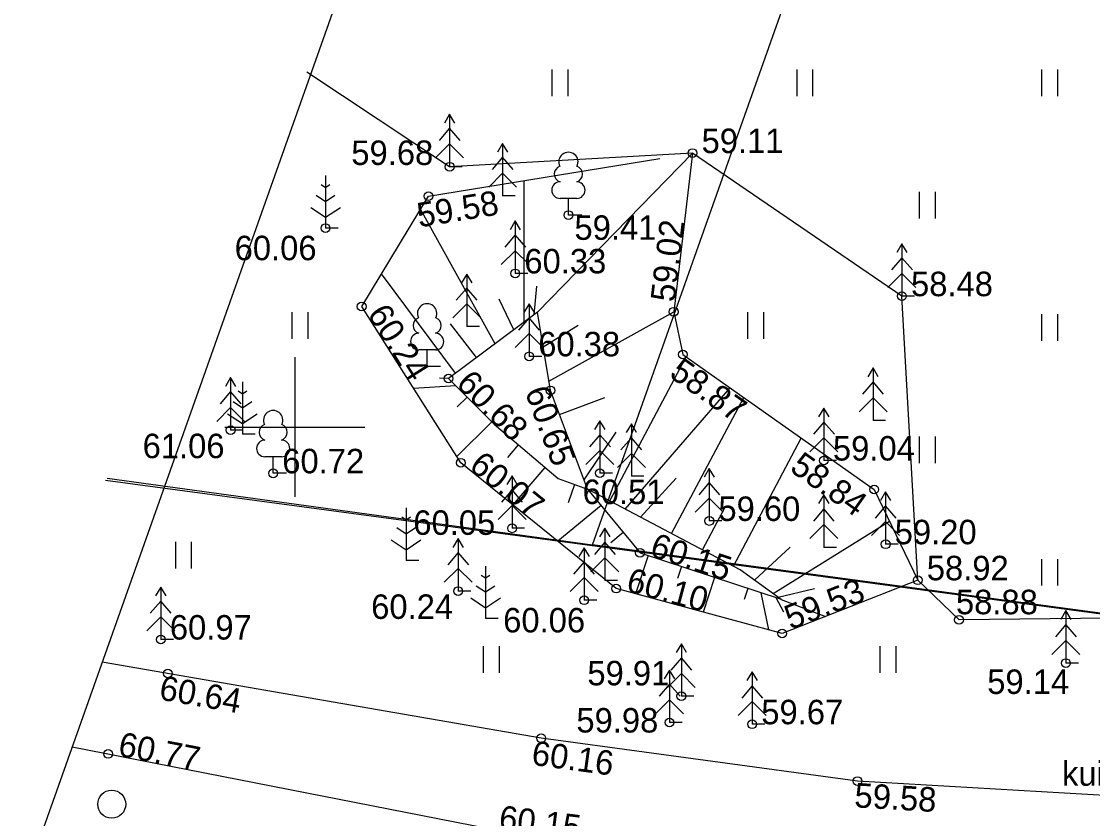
# Model space of a CAD drawing. Extents: x 640971 to 641161, y 6456707 to 6456846.
# Drawn here: x 640992.18 to 641022.81, y 6456738.8 to 6456761.6 of the extents above; entities that cross this region are included whole.
import ezdxf

# ---------------------------------------------------------------- set-up
doc = ezdxf.new("R2010")
doc.units = 0
for name, color, linetype in [('AED', 7, 'Continuous'), ('HALJASTUS', 7, 'Continuous'), ('KORGUS', 7, 'Continuous'), ('MOOTPIIR', 7, 'Continuous'), ('PIIR', 7, 'Continuous'), ('PUU', 7, 'Continuous'), ('RELJEEF', 7, 'Continuous'), ('TEE', 7, 'Continuous'), ('VORK', 7, 'Continuous')]:
    doc.layers.add(name, color=color, linetype=linetype)

msp = doc.modelspace()

# ---------------------------------------------------------------- linework, layer by layer
at = {"layer": 'AED'}
msp.add_lwpolyline([(641045.177, 6456744.8), (641031.153, 6456744.624), (641018.992, 6456744.484)], dxfattribs=at)
at = {"layer": 'HALJASTUS'}
for p, q in [((641007.351, 6456760.226), (641007.351, 6456759.465)), ((641007.806, 6456760.226), (641007.806, 6456759.465)), ((641014.351, 6456760.226), (641014.351, 6456759.465)), ((641014.806, 6456760.226), (641014.806, 6456759.465)), ((641021.351, 6456760.226), (641021.351, 6456759.465)), ((641021.806, 6456760.226), (641021.806, 6456759.465)), ((641017.851, 6456756.726), (641017.851, 6456755.965)), ((641018.306, 6456756.726), (641018.306, 6456755.965)), ((640999.913, 6456753.282), (640999.913, 6456752.521)), ((641000.368, 6456753.282), (641000.368, 6456752.521)), ((641012.946, 6456753.282), (641012.946, 6456752.521)), ((641013.401, 6456753.282), (641013.401, 6456752.521)), ((641021.351, 6456753.226), (641021.351, 6456752.465)), ((641021.806, 6456753.226), (641021.806, 6456752.465)), ((641017.851, 6456749.726), (641017.851, 6456748.965)), ((641018.306, 6456749.726), (641018.306, 6456748.965)), ((640996.58, 6456746.716), (640996.58, 6456745.955)), ((640997.035, 6456746.716), (640997.035, 6456745.955)), ((641021.351, 6456746.226), (641021.351, 6456745.465)), ((641021.806, 6456746.226), (641021.806, 6456745.465)), ((641005.385, 6456743.731), (641005.385, 6456742.97)), ((641005.84, 6456743.731), (641005.84, 6456742.97)), ((641016.727, 6456743.731), (641016.727, 6456742.97)), ((641017.182, 6456743.731), (641017.182, 6456742.97))]:
    msp.add_line(p, q, dxfattribs=at)
msp.add_lwpolyline([(641018.992, 6456744.484), (641017.811, 6456745.617), (641017.36, 6456753.743), (641011.37, 6456757.836), (641004.425, 6456757.446), (641000.344, 6456760.15)], dxfattribs=at)
msp.add_circle((640994.762, 6456739.213), 0.4, dxfattribs=at)
at = {"layer": 'KORGUS'}
for centre in [(641011.37, 6456757.836), (641004.425, 6456757.446), (641003.819, 6456756.604), (641007.821, 6456756.064), (641000.876, 6456755.692), (641006.302, 6456754.395), (641017.36, 6456753.743), (641001.909, 6456753.448), (641010.832, 6456753.298), (641006.697, 6456752.022), (641011.094, 6456752.077), (641004.394, 6456751.387), (641007.309, 6456751.048), (640998.162, 6456749.913), (641004.743, 6456748.98), (641015.127, 6456749.042), (640999.378, 6456748.677), (641008.721, 6456748.68), (641016.568, 6456748.214), (641006.21, 6456747.104), (641011.851, 6456747.314), (641016.894, 6456746.648), (641009.869, 6456746.402), (641017.811, 6456745.617), (641004.669, 6456745.309), (641009.189, 6456745.379), (641008.27, 6456745.046), (641018.992, 6456744.484), (641013.934, 6456744.097), (640996.163, 6456743.922), (641022.051, 6456743.249), (640996.367, 6456742.951), (641011.051, 6456742.301), (641010.713, 6456741.549), (641013.078, 6456741.499), (641007.045, 6456741.099), (640994.657, 6456740.651), (641016.089, 6456739.874)]:
    msp.add_circle(centre, 0.125, dxfattribs=at)
at = {"layer": 'MOOTPIIR'}
msp.add_lwpolyline([(641025.85, 6456831.75), (641106.903, 6456801.221), (641070.238, 6456726.209), (640992.178, 6456736.748)], close=True, dxfattribs=at)
at = {"layer": 'PIIR'}
for points in [[(640994.63, 6456748.54), (641008.51, 6456746.63), (641033.15, 6456816.15), (641018.657, 6456821.641)], [(640994.584, 6456748.482), (641063.26, 6456739.26), (641072.81, 6456728.764)]]:
    msp.add_lwpolyline(points, dxfattribs=at)
msp.add_lwpolyline([(641033.15, 6456816.15), (641090.33, 6456794.64), (641063.26, 6456739.26), (641008.51, 6456746.63)], close=True, dxfattribs=at)
at = {"layer": 'PUU'}
for p, q in [((641004.425, 6456758.946), (641004.275, 6456758.696)), ((641004.575, 6456758.696), (641004.425, 6456758.946)), ((641004.425, 6456758.946), (641004.425, 6456757.446)), ((641004.425, 6456758.546), (641004.125, 6456758.196)), ((641004.725, 6456758.196), (641004.425, 6456758.546)), ((641004.425, 6456758.096), (641004.025, 6456757.696)), ((641004.825, 6456757.696), (641004.425, 6456758.096)), ((641005.941, 6456758.115), (641005.791, 6456757.865)), ((641006.091, 6456757.865), (641005.941, 6456758.115)), ((641005.941, 6456758.115), (641005.941, 6456756.615)), ((641005.941, 6456757.715), (641005.641, 6456757.365)), ((641006.241, 6456757.365), (641005.941, 6456757.715)), ((641004.785, 6456757.446), (641004.425, 6456757.446)), ((641000.876, 6456757.192), (641000.876, 6456755.692)), ((641005.941, 6456757.265), (641005.541, 6456756.865)), ((641006.341, 6456756.865), (641005.941, 6456757.265)), ((641000.876, 6456756.842), (641000.752, 6456756.925)), ((641001, 6456756.925), (641000.876, 6456756.842)), ((641000.876, 6456756.442), (641000.609, 6456756.62)), ((641001.143, 6456756.62), (641000.876, 6456756.442)), ((641006.301, 6456756.615), (641005.941, 6456756.615)), ((641008.061, 6456756.539), (641007.581, 6456756.539)), ((641007.821, 6456756.064), (641007.821, 6456756.539)), ((641000.452, 6456756.281), (641000.876, 6456755.999)), ((641000.876, 6456755.999), (641001.3, 6456756.281)), ((641006.302, 6456755.895), (641006.152, 6456755.645)), ((641006.452, 6456755.645), (641006.302, 6456755.895)), ((641006.302, 6456755.895), (641006.302, 6456754.395)), ((641008.201, 6456756.064), (641007.821, 6456756.064)), ((641001.236, 6456755.692), (641000.876, 6456755.692)), ((641006.302, 6456755.495), (641006.002, 6456755.145)), ((641006.602, 6456755.145), (641006.302, 6456755.495)), ((641017.36, 6456755.243), (641017.21, 6456754.993)), ((641017.51, 6456754.993), (641017.36, 6456755.243)), ((641017.36, 6456755.243), (641017.36, 6456753.743)), ((641006.302, 6456755.045), (641005.902, 6456754.645)), ((641006.702, 6456754.645), (641006.302, 6456755.045)), ((641017.36, 6456754.843), (641017.06, 6456754.493)), ((641017.66, 6456754.493), (641017.36, 6456754.843)), ((641004.915, 6456754.376), (641004.765, 6456754.126)), ((641005.065, 6456754.126), (641004.915, 6456754.376)), ((641004.915, 6456754.376), (641004.915, 6456752.876)), ((641006.662, 6456754.395), (641006.302, 6456754.395)), ((641017.36, 6456754.393), (641016.96, 6456753.993)), ((641017.76, 6456753.993), (641017.36, 6456754.393)), ((641004.915, 6456753.976), (641004.615, 6456753.626)), ((641005.215, 6456753.626), (641004.915, 6456753.976)), ((641017.72, 6456753.743), (641017.36, 6456753.743)), ((641004.915, 6456753.526), (641004.515, 6456753.126)), ((641005.315, 6456753.126), (641004.915, 6456753.526)), ((641006.697, 6456753.522), (641006.547, 6456753.272)), ((641006.847, 6456753.272), (641006.697, 6456753.522)), ((641006.697, 6456753.522), (641006.697, 6456752.022)), ((641006.697, 6456753.122), (641006.397, 6456752.772)), ((641006.997, 6456752.772), (641006.697, 6456753.122)), ((641005.275, 6456752.876), (641004.915, 6456752.876)), ((641006.697, 6456752.672), (641006.297, 6456752.272)), ((641007.097, 6456752.272), (641006.697, 6456752.672)), ((641004.021, 6456752.207), (641003.541, 6456752.207)), ((641003.781, 6456751.732), (641003.781, 6456752.207)), ((641007.057, 6456752.022), (641006.697, 6456752.022)), ((641004.161, 6456751.732), (641003.781, 6456751.732)), ((641016.534, 6456751.69), (641016.384, 6456751.44)), ((641016.684, 6456751.44), (641016.534, 6456751.69)), ((641016.534, 6456751.69), (641016.534, 6456750.19)), ((640998.162, 6456751.413), (640998.012, 6456751.163)), ((640998.312, 6456751.163), (640998.162, 6456751.413)), ((640998.162, 6456751.413), (640998.162, 6456749.913)), ((640998.5, 6456751.292), (640998.5, 6456749.792)), ((641016.534, 6456751.29), (641016.234, 6456750.94)), ((641016.834, 6456750.94), (641016.534, 6456751.29)), ((640998.162, 6456751.013), (640997.862, 6456750.663)), ((640998.462, 6456750.663), (640998.162, 6456751.013)), ((640998.5, 6456750.942), (640998.376, 6456751.025)), ((640998.624, 6456751.025), (640998.5, 6456750.942)), ((640998.162, 6456750.563), (640997.762, 6456750.163)), ((640998.562, 6456750.163), (640998.162, 6456750.563)), ((640998.5, 6456750.542), (640998.233, 6456750.72)), ((640998.767, 6456750.72), (640998.5, 6456750.542)), ((641016.534, 6456750.84), (641016.134, 6456750.44)), ((641016.934, 6456750.44), (641016.534, 6456750.84)), ((640998.076, 6456750.381), (640998.5, 6456750.099)), ((640998.5, 6456750.099), (640998.924, 6456750.381)), ((641015.127, 6456750.542), (641014.977, 6456750.292)), ((641015.277, 6456750.292), (641015.127, 6456750.542)), ((641015.127, 6456750.542), (641015.127, 6456749.042)), ((641008.721, 6456750.18), (641008.571, 6456749.93)), ((641008.871, 6456749.93), (641008.721, 6456750.18)), ((641008.721, 6456750.18), (641008.721, 6456748.68)), ((641009.623, 6456750.096), (641009.473, 6456749.846)), ((641009.773, 6456749.846), (641009.623, 6456750.096)), ((641009.623, 6456750.096), (641009.623, 6456748.596)), ((641015.127, 6456750.142), (641014.827, 6456749.792)), ((641015.427, 6456749.792), (641015.127, 6456750.142)), ((641016.894, 6456750.19), (641016.534, 6456750.19)), ((640998.522, 6456749.913), (640998.162, 6456749.913)), ((640998.86, 6456749.792), (640998.5, 6456749.792)), ((641008.721, 6456749.78), (641008.421, 6456749.43)), ((641009.021, 6456749.43), (641008.721, 6456749.78)), ((641009.623, 6456749.696), (641009.323, 6456749.346)), ((641009.923, 6456749.346), (641009.623, 6456749.696)), ((641015.127, 6456749.692), (641014.727, 6456749.292)), ((641015.527, 6456749.292), (641015.127, 6456749.692)), ((640999.618, 6456749.152), (640999.138, 6456749.152)), ((640999.378, 6456748.677), (640999.378, 6456749.152)), ((641008.721, 6456749.33), (641008.321, 6456748.93)), ((641009.121, 6456748.93), (641008.721, 6456749.33)), ((641009.623, 6456749.246), (641009.223, 6456748.846)), ((641010.023, 6456748.846), (641009.623, 6456749.246)), ((641015.487, 6456749.042), (641015.127, 6456749.042)), ((641011.851, 6456748.814), (641011.701, 6456748.564)), ((641012.001, 6456748.564), (641011.851, 6456748.814)), ((641011.851, 6456748.814), (641011.851, 6456747.314)), ((640999.758, 6456748.677), (640999.378, 6456748.677)), ((641006.21, 6456748.604), (641006.06, 6456748.354)), ((641006.36, 6456748.354), (641006.21, 6456748.604)), ((641006.21, 6456748.604), (641006.21, 6456747.104)), ((641009.081, 6456748.68), (641008.721, 6456748.68)), ((641009.983, 6456748.596), (641009.623, 6456748.596)), ((641011.851, 6456748.414), (641011.551, 6456748.064)), ((641012.151, 6456748.064), (641011.851, 6456748.414)), ((641006.21, 6456748.204), (641005.91, 6456747.854)), ((641006.51, 6456747.854), (641006.21, 6456748.204)), ((641016.894, 6456748.148), (641016.744, 6456747.898)), ((641017.044, 6456747.898), (641016.894, 6456748.148)), ((641016.894, 6456748.148), (641016.894, 6456746.648)), ((641011.851, 6456747.964), (641011.451, 6456747.564)), ((641012.251, 6456747.564), (641011.851, 6456747.964)), ((641015.126, 6456748.059), (641014.976, 6456747.809)), ((641015.276, 6456747.809), (641015.126, 6456748.059)), ((641015.126, 6456748.059), (641015.126, 6456746.559)), ((641003.18, 6456747.685), (641003.18, 6456746.185)), ((641006.21, 6456747.754), (641005.81, 6456747.354)), ((641006.61, 6456747.354), (641006.21, 6456747.754)), ((641015.126, 6456747.659), (641014.826, 6456747.309)), ((641015.426, 6456747.309), (641015.126, 6456747.659)), ((641016.894, 6456747.748), (641016.594, 6456747.398)), ((641017.194, 6456747.398), (641016.894, 6456747.748)), ((641003.18, 6456747.335), (641003.056, 6456747.418)), ((641003.304, 6456747.418), (641003.18, 6456747.335)), ((641012.211, 6456747.314), (641011.851, 6456747.314)), ((641015.126, 6456747.209), (641014.726, 6456746.809)), ((641015.526, 6456746.809), (641015.126, 6456747.209)), ((641016.894, 6456747.298), (641016.494, 6456746.898)), ((641017.294, 6456746.898), (641016.894, 6456747.298)), ((641003.18, 6456746.935), (641002.913, 6456747.113)), ((641003.447, 6456747.113), (641003.18, 6456746.935)), ((641006.57, 6456747.104), (641006.21, 6456747.104)), ((641008.864, 6456747.108), (641008.714, 6456746.858)), ((641009.014, 6456746.858), (641008.864, 6456747.108)), ((641008.864, 6456747.108), (641008.864, 6456745.608)), ((641002.756, 6456746.774), (641003.18, 6456746.492)), ((641003.18, 6456746.492), (641003.604, 6456746.774)), ((641004.669, 6456746.809), (641004.519, 6456746.559)), ((641004.819, 6456746.559), (641004.669, 6456746.809)), ((641004.669, 6456746.809), (641004.669, 6456745.309)), ((641008.864, 6456746.708), (641008.564, 6456746.358)), ((641009.164, 6456746.358), (641008.864, 6456746.708)), ((641017.254, 6456746.648), (641016.894, 6456746.648)), ((641004.669, 6456746.409), (641004.369, 6456746.059)), ((641004.969, 6456746.059), (641004.669, 6456746.409)), ((641008.27, 6456746.546), (641008.12, 6456746.296)), ((641008.42, 6456746.296), (641008.27, 6456746.546)), ((641008.27, 6456746.546), (641008.27, 6456745.046)), ((641015.486, 6456746.559), (641015.126, 6456746.559)), ((641003.54, 6456746.185), (641003.18, 6456746.185)), ((641005.452, 6456746.025), (641005.452, 6456744.525)), ((641008.27, 6456746.146), (641007.97, 6456745.796)), ((641008.57, 6456745.796), (641008.27, 6456746.146)), ((641008.864, 6456746.258), (641008.464, 6456745.858)), ((641009.264, 6456745.858), (641008.864, 6456746.258)), ((641004.669, 6456745.959), (641004.269, 6456745.559)), ((641005.069, 6456745.559), (641004.669, 6456745.959)), ((641005.452, 6456745.675), (641005.328, 6456745.758)), ((641005.576, 6456745.758), (641005.452, 6456745.675)), ((641008.27, 6456745.696), (641007.87, 6456745.296)), ((641008.67, 6456745.296), (641008.27, 6456745.696)), ((640996.163, 6456745.424), (640996.013, 6456745.174)), ((640996.313, 6456745.174), (640996.163, 6456745.424)), ((640996.163, 6456745.424), (640996.163, 6456743.924)), ((641005.452, 6456745.275), (641005.185, 6456745.453)), ((641005.719, 6456745.453), (641005.452, 6456745.275)), ((641009.224, 6456745.608), (641008.864, 6456745.608)), ((641005.029, 6456745.309), (641004.669, 6456745.309)), ((641005.028, 6456745.114), (641005.452, 6456744.832)), ((641005.452, 6456744.832), (641005.876, 6456745.114)), ((641008.63, 6456745.046), (641008.27, 6456745.046)), ((640996.163, 6456745.024), (640995.863, 6456744.674)), ((640996.463, 6456744.674), (640996.163, 6456745.024)), ((641022.051, 6456744.749), (641021.901, 6456744.499)), ((641022.201, 6456744.499), (641022.051, 6456744.749)), ((641022.051, 6456744.749), (641022.051, 6456743.249)), ((640996.163, 6456744.574), (640995.763, 6456744.174)), ((640996.563, 6456744.174), (640996.163, 6456744.574)), ((641005.812, 6456744.525), (641005.452, 6456744.525)), ((641022.051, 6456744.349), (641021.751, 6456743.999)), ((641022.351, 6456743.999), (641022.051, 6456744.349)), ((640996.523, 6456743.924), (640996.163, 6456743.924)), ((641022.051, 6456743.899), (641021.651, 6456743.499)), ((641022.451, 6456743.499), (641022.051, 6456743.899)), ((641011.051, 6456743.801), (641010.901, 6456743.551)), ((641011.201, 6456743.551), (641011.051, 6456743.801)), ((641011.051, 6456743.801), (641011.051, 6456742.301)), ((641011.051, 6456743.401), (641010.751, 6456743.051)), ((641011.351, 6456743.051), (641011.051, 6456743.401)), ((641022.411, 6456743.249), (641022.051, 6456743.249)), ((641010.713, 6456743.049), (641010.563, 6456742.799)), ((641011.051, 6456742.951), (641010.651, 6456742.551)), ((641010.863, 6456742.799), (641010.713, 6456743.049)), ((641010.713, 6456743.049), (641010.713, 6456741.549)), ((641011.451, 6456742.551), (641011.051, 6456742.951)), ((641013.078, 6456742.999), (641012.928, 6456742.749)), ((641013.228, 6456742.749), (641013.078, 6456742.999)), ((641013.078, 6456742.999), (641013.078, 6456741.499)), ((641010.713, 6456742.649), (641010.413, 6456742.299)), ((641011.013, 6456742.299), (641010.713, 6456742.649)), ((641013.078, 6456742.599), (641012.778, 6456742.249)), ((641013.378, 6456742.249), (641013.078, 6456742.599)), ((641011.411, 6456742.301), (641011.051, 6456742.301)), ((641010.713, 6456742.199), (641010.313, 6456741.799)), ((641011.113, 6456741.799), (641010.713, 6456742.199)), ((641013.078, 6456742.149), (641012.678, 6456741.749)), ((641013.478, 6456741.749), (641013.078, 6456742.149)), ((641011.073, 6456741.549), (641010.713, 6456741.549)), ((641013.438, 6456741.499), (641013.078, 6456741.499))]:
    msp.add_line(p, q, dxfattribs=at)
for centre, radius, start, end in [((641007.821, 6456757.584), 0.277, 332.5799, 207.4201), ((641007.651, 6456757.237), 0.233, 109.0217, 253.1415), ((641007.991, 6456757.237), 0.233, 286.8508, 70.9859), ((641007.584, 6456756.776), 0.238, 90.0016, 269.3953), ((641008.058, 6456756.776), 0.238, 270.6047, 89.9984), ((641003.781, 6456753.252), 0.277, 332.5799, 207.4201), ((641003.611, 6456752.905), 0.233, 109.0217, 253.1415), ((641003.951, 6456752.905), 0.233, 286.8508, 70.9859), ((641003.544, 6456752.444), 0.238, 90.0016, 269.3953), ((641004.018, 6456752.444), 0.238, 270.6047, 89.9984), ((640999.378, 6456750.197), 0.277, 332.5799, 207.4201), ((640999.208, 6456749.85), 0.233, 109.0217, 253.1415), ((640999.548, 6456749.85), 0.233, 286.8508, 70.9859), ((640999.141, 6456749.389), 0.238, 90.0016, 269.3953), ((640999.615, 6456749.389), 0.238, 270.6047, 89.9984)]:
    msp.add_arc(centre, radius, start, end, dxfattribs=at)
at = {"layer": 'RELJEEF'}
for p, q in [((641011.37, 6456757.836), (641006.939, 6456753.284)), ((641006.552, 6456752.996), (641006.556, 6456757.051)), ((641005.729, 6456752.382), (641003.592, 6456756.229)), ((641004.595, 6456751.537), (641002.474, 6456754.382)), ((641006.843, 6456753.213), (641006.921, 6456754.034)), ((641006.265, 6456752.782), (641005.839, 6456753.661)), ((641007.266, 6456751.311), (641010.832, 6456753.298)), ((641005.196, 6456751.985), (641004.446, 6456752.952)), ((641007.102, 6456752.297), (641008.105, 6456752.912)), ((641009.004, 6456747.889), (641011.187, 6456752.012)), ((641004.604, 6456751.177), (641003.394, 6456751.106)), ((641004.394, 6456751.387), (641004.132, 6456751.398)), ((641009.443, 6456747.656), (641012.444, 6456751.124)), ((641004.923, 6456750.857), (641004.644, 6456750.578)), ((641007.567, 6456750.361), (641008.863, 6456750.848)), ((641010.771, 6456746.953), (641012.834, 6456750.849)), ((641005.63, 6456750.149), (641004.633, 6456749.154)), ((641008.27, 6456748.489), (641009.187, 6456749.853)), ((641012.539, 6456746.017), (641014.482, 6456749.686)), ((641006.386, 6456749.495), (641006.076, 6456749.131)), ((641007.148, 6456748.847), (641006.233, 6456747.773)), ((641009.887, 6456747.421), (641010.903, 6456748.535)), ((641008, 6456748.357), (641007.814, 6456747.836)), ((641008.756, 6456747.755), (641007.515, 6456746.735)), ((641011.655, 6456746.485), (641012.323, 6456747.746)), ((641017.007, 6456747.296), (641013.682, 6456745.233)), ((641009.391, 6456746.983), (641009.03, 6456746.686)), ((641010.104, 6456746.325), (641009.743, 6456745.229)), ((641013.14, 6456745.622), (641014.163, 6456746.569)), ((641011.054, 6456746.012), (641010.939, 6456745.664)), ((641012.004, 6456745.699), (641011.677, 6456744.707)), ((641012.953, 6456745.386), (641012.85, 6456745.072)), ((641013.824, 6456745.131), (641014.856, 6456745.383)), ((641013.328, 6456745.263), (641013.543, 6456744.203)), ((641013.757, 6456745.121), (641013.976, 6456744.715)), ((641013.908, 6456745.071), (641015.17, 6456744.582))]:
    msp.add_line(p, q, dxfattribs=at)
for points in [[(641017.811, 6456745.617), (641013.934, 6456744.097), (641009.189, 6456745.379), (641004.743, 6456748.98), (641001.909, 6456753.448), (641003.819, 6456756.604), (641010.435, 6456757.683)], [(641011.37, 6456757.836), (641010.832, 6456753.298), (641011.094, 6456752.077), (641016.568, 6456748.214), (641017.811, 6456745.617)], [(641006.939, 6456753.284), (641004.394, 6456751.387), (641005.698, 6456750.081), (641007.525, 6456748.526), (641008.369, 6456748.225), (641009.869, 6456746.402), (641013.903, 6456745.073)], [(641013.908, 6456745.071), (641012.735, 6456745.913), (641008.369, 6456748.225), (641007.309, 6456751.048), (641006.939, 6456753.284)]]:
    msp.add_lwpolyline(points, dxfattribs=at)
at = {"layer": 'TEE'}
for points in [[(641049.126, 6456761.472), (641049.828, 6456759.639), (641048.082, 6456754.505), (641047.472, 6456750.959), (641046.937, 6456748.06), (641045.492, 6456742.889), (641042.699, 6456740.464), (641032.786, 6456739.664), (641023.985, 6456739.411), (641016.089, 6456739.874), (641007.045, 6456741.099), (640994.492, 6456743.276)], [(640993.633, 6456740.853), (641005.55, 6456738.521), (641015.705, 6456737.255), (641022.635, 6456736.684), (641032.445, 6456736.981), (641046.789, 6456737.531), (641052.088, 6456736.555), (641057.957, 6456734.856), (641059.795, 6456734.195), (641062.26, 6456732.72), (641069.44, 6456726.514), (641075.507, 6456719.76)]]:
    msp.add_lwpolyline(points, dxfattribs=at)
at = {"layer": 'VORK'}
for p, q in [((641000, 6456752), (641000, 6456748)), ((640998, 6456750), (641002, 6456750))]:
    msp.add_line(p, q, dxfattribs=at)

# ---------------------------------------------------------------- texts
at = {"layer": 'KORGUS'}
for s, p in [(' 59.11', (641011.37, 6456757.836)), (' 59.68', (641001.353, 6456757.496)), (' 59.41', (641007.734, 6456755.355)), (' 60.06', (640998.016, 6456754.772)), (' 60.33', (641006.302, 6456754.395)), (' 58.48', (641017.36, 6456753.743)), (' 60.38', (641006.697, 6456752.022)), (' 61.06', (640995.385, 6456749.11)), (' 59.04', (641015.127, 6456749.042)), (' 60.72', (640999.378, 6456748.677)), (' 60.51', (641007.967, 6456747.798)), (' 59.60', (641011.851, 6456747.314)), (' 60.05', (641003.126, 6456746.917)), (' 59.20', (641016.894, 6456746.648)), (' 58.92', (641017.811, 6456745.617)), (' 58.88', (641018.644, 6456744.646)), (' 60.24', (641001.921, 6456744.513)), (' 60.06', (641005.696, 6456744.126)), (' 60.97', (640996.163, 6456743.922)), (' 59.91', (641008.104, 6456742.612)), (' 59.14', (641019.539, 6456742.366)), (' 59.67', (641013.078, 6456741.499)), (' 59.98', (641007.79, 6456741.263))]:
    msp.add_text(s, height=0.7, dxfattribs=at).set_placement(p)
for s, rotation, p in [('59.58', 9.2666, (641003.553, 6456755.707)), (' 59.02', 83.2389, (641010.832, 6456753.298)), (' 60.24', 302.3865, (641001.909, 6456753.448)), (' 58.87', 324.7894, (641010.46, 6456751.604)), (' 60.68', 314.9561, (641004.394, 6456751.387)), (' 60.65', 290.5805, (641006.476, 6456751.259)), (' 60.07', 320.9946, (641004.743, 6456748.98)), (' 58.84', 324.7894, (641013.907, 6456748.91)), (' 60.15', 341.7666, (641009.869, 6456746.402)), (' 60.10', 344.8809, (641009.189, 6456745.379)), (' 59.53', 21.4079, (641013.934, 6456744.097)), (' 60.64', 350.1605, (640995.832, 6456742.255)), (' 60.77', 348.9259, (640994.657, 6456740.651)), (' 60.16', 352.2863, (641006.485, 6456740.378)), (' 59.58', 356.6442, (641015.728, 6456739.14)), (' 60.15', 352.8937, (641005.55, 6456738.521))]:
    msp.add_text(s, height=0.7, rotation=rotation, dxfattribs=at).set_placement(p)
at = {"layer": 'PUU'}
msp.add_text('kuivanud', height=0.7, dxfattribs=at).set_placement((641021.938, 6456739.741))

doc.saveas('drawing.dxf')
